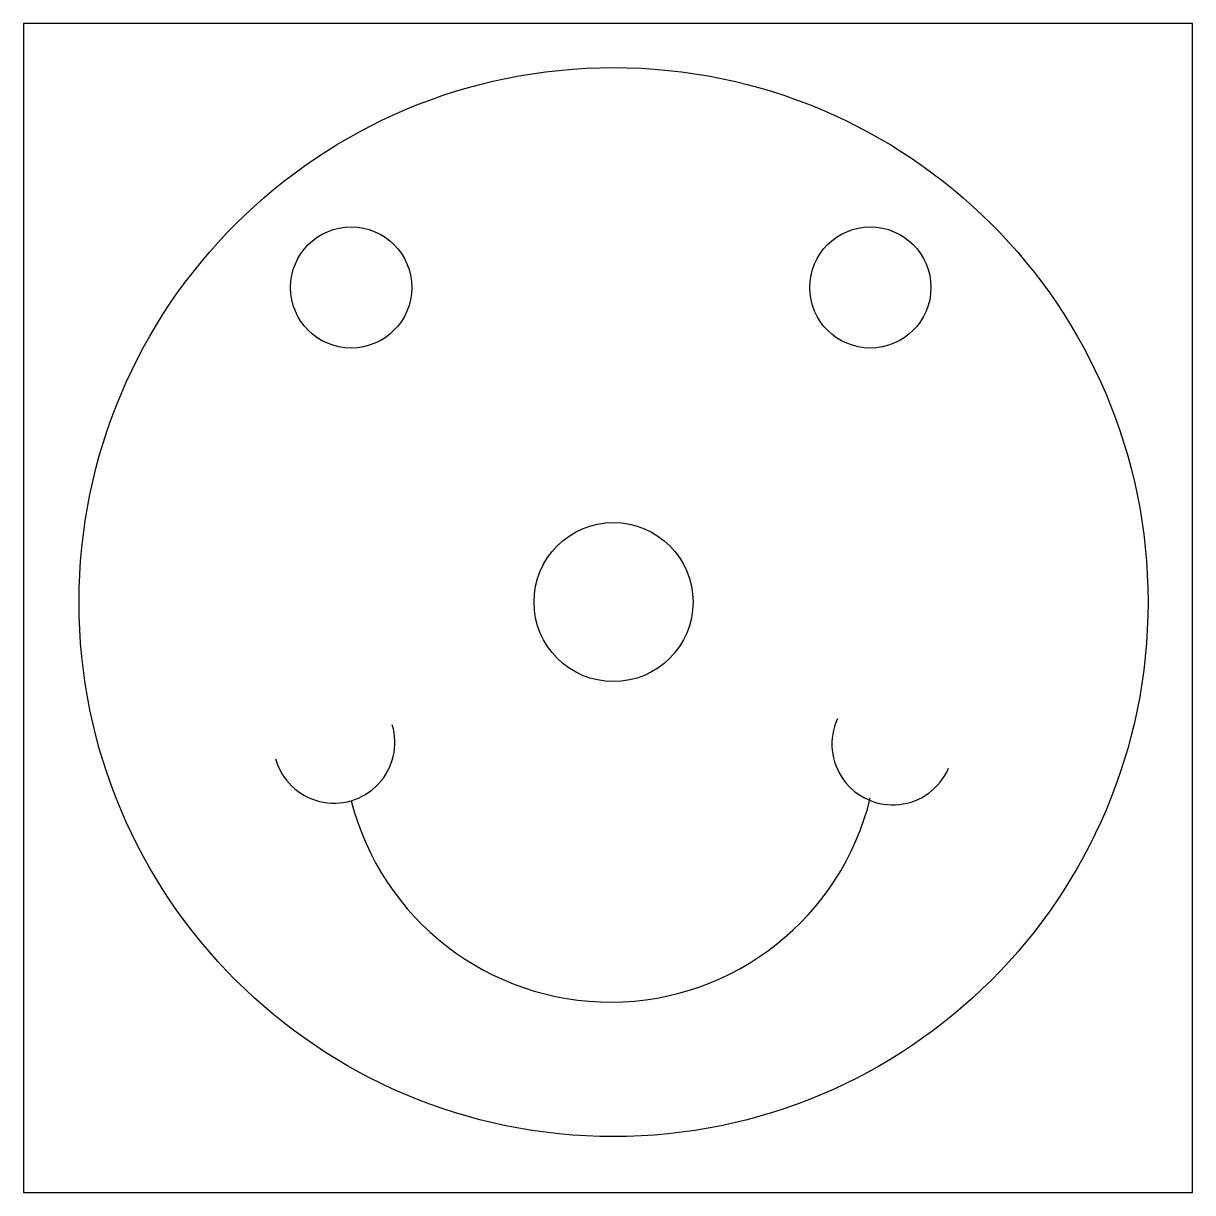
# Model space of a CAD drawing. Header units: inches. Extents: x 0 to 15, y 0 to 15.
import ezdxf

# ---------------------------------------------------------------- set-up
doc = ezdxf.new("R2010")
doc.units = ezdxf.units.IN
doc.header["$MEASUREMENT"] = 0

msp = doc.modelspace()

# ---------------------------------------------------------------- linework, layer by layer
msp.add_lwpolyline([(0, 0), (15, 0), (15, 15), (0, 15)], close=True)
for centre, radius in [((7.571, 7.576), 6.857), ((4.205, 11.612), 0.777), ((10.866, 11.612), 0.777), ((7.571, 7.576), 1.02)]:
    msp.add_circle(centre, radius)
for centre, radius, start, end in [((3.986, 5.776), 0.78, 195.8117, 16.82), ((11.153, 5.754), 0.78, 155.5102, 336.5185), ((7.531, 5.876), 3.432, 194.3054, 346.3035)]:
    msp.add_arc(centre, radius, start, end)

doc.saveas('drawing.dxf')
